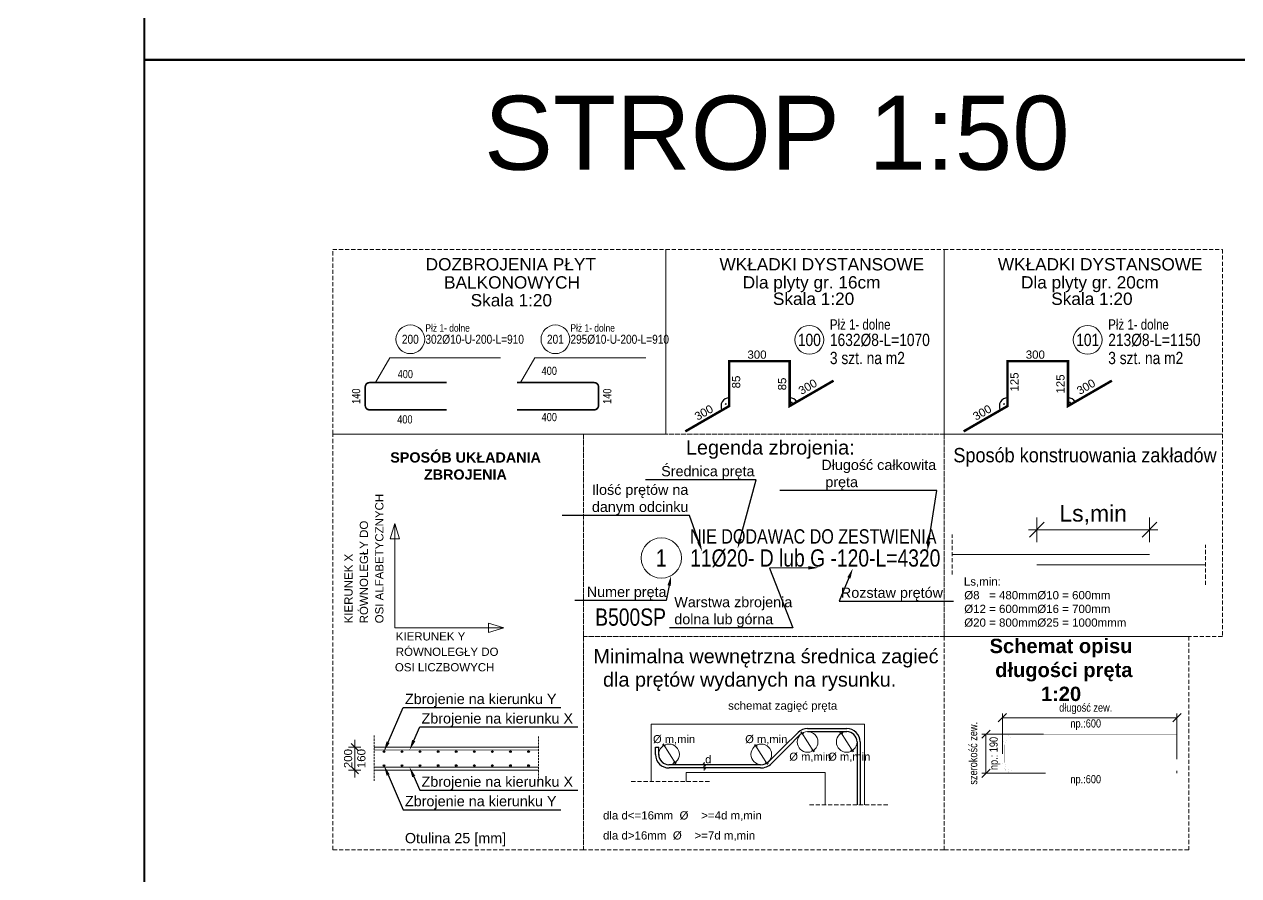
# Model space of a CAD drawing. Header units: millimetres. Extents: x 647 to 146539, y -131215 to 59.
# Drawn here: x 56480 to 71259, y -25116 to -14753 of the extents above; entities that cross this region are included whole.
import ezdxf
from ezdxf import colors
from ezdxf.entities.mleader import LeaderData, LeaderLine
from ezdxf.enums import TextEntityAlignment as Align
from ezdxf.math import Vec2, Vec3

# ---------------------------------------------------------------- set-up
doc = ezdxf.new("R2010")
doc.units = ezdxf.units.MM
doc.linetypes.add('DASHED', pattern=[0.75, 0.5, -0.25])
doc.linetypes.add('HIDDEN2', pattern=[0.1875, 0.125, -0.0625])
doc.layers.get('Defpoints').update_dxf_attribs({"color": 2, "lineweight": 50})
for name, color, linetype, lineweight in [('e-cad_cienkie', 4, 'Continuous', 9), ('e-cad_opisy', 2, 'Continuous', 18), ('e-cad_prety_widok', 1, 'Continuous', 40), ('e-cad_strzemiona', 6, 'Continuous', 25), ('G-Bloki', 221, 'Continuous', 5), ('G-Cienka', 4, 'Continuous', 9), ('G-Elementy konstrukcyjne', 1, 'Continuous', 40), ('G-Kreskowanie', 9, 'Continuous', 5), ('G-Obrys', 3, 'Continuous', 20), ('G-Opisy', 2, 'Continuous', 18), ('G-Przerywana', 8, 'DASHED', 15), ('G-Wymiary', 4, 'Continuous', 9)]:
    doc.layers.add(name, color=color, linetype=linetype, lineweight=lineweight)
doc.layers.add('e-cad_rzutnie', color=61, linetype='Continuous', lineweight=5, plot=False)
doc.layers.add('G-Prety', color=1, linetype='Continuous')
doc.layers.add('G-Pęty', color=1, linetype='Continuous')
doc.styles.add('Arial-GG', font='arial.ttf')
doc.styles.add('e-cad_1', font='arial.ttf')
doc.styles.get("Standard").update_dxf_attribs({"font": 'arial.ttf'})
doc.dimstyles.new('W-1 do 100-GG cm', dxfattribs={"dimscale": 100, "dimtxt": 2, "dimasz": 1.8, "dimexe": 1.5, "dimexo": 0, "dimgap": 0.6, "dimtad": 1, "dimdec": 1, "dimlfac": 0.1, "dimrnd": 0.5, "dimzin": 9, "dimtxsty": 'Arial-GG', "dimblk": 'OBLIQUE', "dimcen": 0, "dimdle": 1, "dimclrd": 4, "dimclre": 4, "dimclrt": 7, "dimadec": 0, "dimazin": 0, "dimtfac": 1, "dimtdec": 1, "dimtix": 1, "dimtmove": 0, "dimatfit": 0, "dimfxl": 1.5, "dimfxlon": 1, "dimlwd": -1, "dimlwe": -1, "dimarcsym": 0})
doc.dimstyles.new('W-1 do 50-GG mm', dxfattribs={"dimscale": 50, "dimtxt": 2, "dimasz": 1.8, "dimexe": 1.5, "dimexo": 0, "dimgap": 0.6, "dimtad": 1, "dimdec": 1, "dimrnd": 1, "dimtxsty": 'Arial-GG', "dimblk": 'OBLIQUE', "dimcen": 0, "dimdle": 1, "dimclrd": 4, "dimclre": 4, "dimclrt": 7, "dimadec": 1, "dimazin": 0, "dimtfac": 1, "dimtdec": 1, "dimtix": 1, "dimtmove": 0, "dimatfit": 2, "dimfxl": 1.5, "dimfxlon": 1, "dimlwd": -1, "dimlwe": -1, "dimarcsym": 0})

# ---------------------------------------------------------------- blocks, each defined once
blk = doc.blocks.new('_Oblique')
at = {"color": 0, "linetype": 'ByBlock', "lineweight": -2}
blk.add_line((-0.5, -0.5), (0.5, 0.5), dxfattribs=at)
blk = doc.blocks.new('*D677')
at = {"layer": 'Defpoints', "color": 0, "ltscale": 0.02, "transparency": 16777216}
for p in [(60502, -23550), (62737, -23550), (62737, -23830)]:
    blk.add_point(p, dxfattribs=at)
at = {"layer": 'G-Wymiary', "color": 4, "ltscale": 0.02, "transparency": 16777216}
for p, q in [((60502, -23550), (60502, -23460)), ((60577, -23550), (60427, -23550)), ((60502, -23830), (60502, -23550)), ((60577, -23830), (60427, -23830)), ((60502, -23830), (60502, -23920))]:
    blk.add_line(p, q, dxfattribs=at)
at = {"layer": 'G-Wymiary', "color": 4, "ltscale": 0.02, "transparency": 16777216, "xscale": 90, "yscale": 90, "zscale": 90}
for p, rotation in [((60502, -23550), 270), ((60502, -23830), 90)]:
    blk.add_blockref('_Oblique', p, dxfattribs=dict(at, rotation=rotation))
at = {"layer": 'G-Wymiary', "color": 7, "ltscale": 0.02, "transparency": 16777216, "char_height": 100, "rotation": 90, "style": 'Arial-GG'}
for s, insert, attachment_point in [('200', (60472, -23690), 8), ('160', (60532, -23690), 2)]:
    blk.add_mtext(s, dxfattribs=dict(at, insert=insert, attachment_point=attachment_point))
blk = doc.blocks.new('e-cad_ZelbetOpis_6')
blk.add_circle((5, 4.5), 3.5)
at = {"layer": 'e-cad_opisy', "style": 'e-cad_1', "width": 0.8}
blk.add_attdef('NR', text='', height=3, dxfattribs=at).set_placement((5, 3), align=Align.CENTER)
for tag, p in [('OPIS_1', (10, 3)), ('UWAGI', (10, -10))]:
    blk.add_attdef(tag, p, '', height=3, dxfattribs=at)
at = {"layer": 'e-cad_opisy', "style": 'e-cad_1', "width": 0.8, "flags": 1}
for tag, p in [('SREDNICA', (0, -20)), ('DLUGOSC', (0, -25)), ('SZT', (0, -30)), ('GATUNEK_STALI', (0, -35)), ('KLASA_STALI', (0, -40))]:
    blk.add_attdef(tag, p, '', height=3, dxfattribs=at)
at = {"layer": 'e-cad_rzutnie', "style": 'e-cad_1', "width": 0.8}
for tag, p, height in [('POZYCJA', (10, 7), 2.5), ('OPIS_2', (10, -6), 3)]:
    blk.add_attdef(tag, p, '', height=height, dxfattribs=at)
blk = doc.blocks.new('e-cad_ZelbetOpis_7')
blk.add_circle((5, 4.5), 3.5)
at = {"layer": 'e-cad_opisy', "style": 'e-cad_1', "width": 0.8}
blk.add_attdef('NR', text='', height=3, dxfattribs=at).set_placement((5, 3), align=Align.CENTER)
for tag, p in [('OPIS_1', (10, 3)), ('UWAGI', (10, -6))]:
    blk.add_attdef(tag, p, '', height=3, dxfattribs=at)
at = {"layer": 'e-cad_opisy', "style": 'e-cad_1', "width": 0.8, "flags": 1}
for tag, p in [('SREDNICA', (0, -15)), ('DLUGOSC', (0, -20)), ('SZT', (0, -25)), ('GATUNEK_STALI', (0, -30)), ('KLASA_STALI', (0, -35)), ('OPIS_2', (0, -40)), ('KOD', (0, -50)), ('HAK_1', (0, -55)), ('HAK_2', (0, -60)), ('A', (0, -65)), ('B', (0, -70)), ('C', (0, -75)), ('D', (0, -80)), ('E', (0, -85)), ('F', (0, -90)), ('R', (0, -95)), ('HAK_1_DLUGOSC', (0, -100)), ('HAK_2_DLUGOSC', (0, -105)), ('KIERUNEK', (0, -110))]:
    blk.add_attdef(tag, p, '', height=3, dxfattribs=at)
at = {"layer": 'e-cad_rzutnie', "style": 'e-cad_1', "width": 0.8}
blk.add_attdef('POZYCJA', (10, 7), '', height=2.5, dxfattribs=at)
blk = doc.blocks.new('*D678')
at = {"layer": 'Defpoints', "color": 0, "transparency": 16777216}
for p in [(70174, -20904), (70174, -21207), (68802, -21331)]:
    blk.add_point(p, dxfattribs=at)
at = {"layer": 'G-Wymiary', "color": 4, "transparency": 16777216}
for p, q in [((68802, -21054), (68802, -20754)), ((70174, -21054), (70174, -20754)), ((68702, -20904), (70274, -20904))]:
    blk.add_line(p, q, dxfattribs=at)
at = {"layer": 'G-Wymiary', "color": 4, "transparency": 16777216, "xscale": 180, "yscale": 180, "zscale": 180, "rotation": 180}
blk.add_blockref('_Oblique', (68802, -20904), dxfattribs=at)
at = {"layer": 'G-Wymiary', "color": 4, "transparency": 16777216, "xscale": 180, "yscale": 180, "zscale": 180}
blk.add_blockref('_Oblique', (70174, -20904), dxfattribs=at)
at = {"layer": 'G-Wymiary', "color": 7, "transparency": 16777216, "insert": (69488, -20724), "char_height": 200, "attachment_point": 5, "style": 'Arial-GG'}
blk.add_mtext('Ls,min', dxfattribs=at)

msp = doc.modelspace()

# ---------------------------------------------------------------- hatches: boundary and pattern name
at = {"layer": 'G-Kreskowanie', "ltscale": 2}
for points in [[(60866.83, -23605.16, 1), (60846.83, -23605.16, 1)], [(61086.83, -23605.16, 1), (61066.83, -23605.16, 1)], [(61306.83, -23605.16, 1), (61286.83, -23605.16, 1)], [(61526.83, -23605.16, 1), (61506.83, -23605.16, 1)], [(61746.83, -23605.16, 1), (61726.83, -23605.16, 1)], [(61966.83, -23605.16, 1), (61946.83, -23605.16, 1)], [(62186.83, -23605.16, 1), (62166.83, -23605.16, 1)], [(62406.83, -23605.16, 1), (62386.83, -23605.16, 1)], [(62626.83, -23605.16, 1), (62606.83, -23605.16, 1)], [(60866.83, -23775.16, 1), (60846.83, -23775.16, 1)], [(61086.83, -23775.16, 1), (61066.83, -23775.16, 1)], [(61306.83, -23775.16, 1), (61286.83, -23775.16, 1)], [(61526.83, -23775.16, 1), (61506.83, -23775.16, 1)], [(61746.83, -23775.16, 1), (61726.83, -23775.16, 1)], [(61966.83, -23775.16, 1), (61946.83, -23775.16, 1)], [(62186.83, -23775.16, 1), (62166.83, -23775.16, 1)], [(62406.83, -23775.16, 1), (62386.83, -23775.16, 1)], [(62626.83, -23775.16, 1), (62606.83, -23775.16, 1)]]:
    msp.add_hatch(color=256, dxfattribs=at).paths.add_polyline_path(points)

# ---------------------------------------------------------------- linework, layer by layer
at = {"layer": 'e-cad_cienkie', "ltscale": 2}
for points in [[(60753.07, -19114.51), (60928.07, -18811.4), (62277.09, -18811.4)], [(62518.42, -19114.51), (62693.42, -18811.4), (64042.44, -18811.4)]]:
    msp.add_lwpolyline(points, dxfattribs=at)
at = {"layer": 'e-cad_prety_widok', "ltscale": 4, "const_width": 30}
for points in [[(64524.32, -19707.94), (65059.09, -19399.19), (65059.09, -18852.36), (65794.09, -18852.36), (65794.09, -19399.19), (66328.86, -19090.44)], [(67911.48, -19707.94), (68446.25, -19399.19), (68446.25, -18852.36), (69181.25, -18852.36), (69181.25, -19399.19), (69716.02, -19090.44)]]:
    msp.add_lwpolyline(points, dxfattribs=at)
at = {"layer": 'e-cad_prety_widok', "ltscale": 2}
for points in [[(61620.17, -19444.51, 20, 20, 0), (60680.17, -19444.51, 20, 20, -0.41421356), (60630.17, -19394.51, 20, 20, 0), (60630.17, -19164.51, 20, 20, -0.41421356), (60680.17, -19114.51, 20, 20, 0), (61620.17, -19114.51, 0, 0, 0)], [(62477.95, -19444.51, 20, 20, 0), (63417.95, -19444.51, 20, 20, 0.41421356), (63467.95, -19394.51, 20, 20, 0), (63467.95, -19164.51, 20, 20, 0.41421356), (63417.95, -19114.51, 20, 20, 0), (62477.95, -19114.51, 0, 0, 0)]]:
    msp.add_lwpolyline(points, format="xyseb", dxfattribs=at)
at = {"layer": 'e-cad_strzemiona', "ltscale": 4}
for centre in [(65819.09, -19355.89), (69206.25, -19355.89), (65015.78, -19374.19), (68402.95, -19374.19)]:
    msp.add_circle(centre, 5, dxfattribs=at)
for centre, start, end in [((65059.09, -19399.19), 90, 210.000063), ((65794.09, -19399.19), 29.99998, 89.999948), ((68446.25, -19399.19), 90, 210.000063), ((69181.25, -19399.19), 29.99998, 89.999948)]:
    msp.add_arc(centre, 100, start, end, dxfattribs=at)
at = {"layer": 'G-Cienka'}
for p, q in [((60989.99, -20827.56), (60933.62, -21014.89)), ((60989.99, -20827.56), (60989.99, -22099.92)), ((60989.99, -22099.92), (62316.88, -22099.92)), ((62316.88, -22099.92), (62129.55, -22043.56)), ((62316.88, -22099.92), (62129.55, -22156.29)), ((66653.1, -23881.62), (66653.1, -24205.45))]:
    msp.add_line(p, q, dxfattribs=at)
at = {"layer": 'G-Cienka', "ltscale": 2}
for p, q in [((68333, -23243.03), (68433, -23143.03)), ((68383, -23630.53), (68383, -23143.03)), ((68383, -23193.03), (70508, -23193.03)), ((70458, -23243.03), (70558, -23143.03)), ((70508, -23697.52), (70508, -23143.03)), ((68133, -23443.03), (68233, -23343.03)), ((68883.33, -23393.03), (68133, -23393.03)), ((68183, -23393.03), (68183, -23868.98)), ((62736.83, -23550.16), (60736.83, -23550.16)), ((60736.83, -23830.16), (62736.83, -23830.16)), ((68133, -23918.98), (68233, -23818.98)), ((68907.84, -23868.98), (68133, -23868.98)), ((70508, -23868.03), (70508, -23838.03))]:
    msp.add_line(p, q, dxfattribs=at)
at = {"layer": 'G-Cienka', "linetype": 'ByBlock'}
for p, q in [((65925.38, -23376.91), (65966.61, -23386.21)), ((65936.01, -23365.77), (66013.07, -23487.69)), ((66090.13, -23609.61), (66013.07, -23487.69)), ((66401, -23376.91), (66442.23, -23386.21)), ((66411.63, -23365.77), (66488.69, -23487.69)), ((66565.75, -23609.61), (66488.69, -23487.69)), ((64243.4, -23522.09), (64284.64, -23531.39)), ((64254.04, -23510.95), (64331.09, -23632.87)), ((64408.15, -23754.79), (64331.09, -23632.87)), ((65360.98, -23527.85), (65402.22, -23537.15)), ((65371.62, -23516.71), (65448.68, -23638.63)), ((65525.74, -23760.55), (65448.68, -23638.63)), ((66059.53, -23589.17), (66100.77, -23598.46)), ((66535.15, -23589.17), (66576.39, -23598.46)), ((64377.55, -23734.35), (64418.79, -23743.65)), ((64770.85, -23780.48), (64740.96, -23750.58)), ((64770.85, -23819.34), (64740.96, -23789.44)), ((64755.9, -23784.21), (64755.9, -23735.64)), ((64755.9, -23804.39), (64755.9, -23765.53)), ((64755.9, -23785.71), (64755.9, -23834.28)), ((65495.14, -23740.11), (65536.38, -23749.4))]:
    msp.add_line(p, q, dxfattribs=at)
at = {"layer": 'G-Cienka', "ltscale": 2}
msp.add_lwpolyline([(60933.62, -21014.89), (61046.35, -21014.89), (60989.99, -20827.56), (60933.62, -21014.89)], dxfattribs=at)
msp.add_lwpolyline([(62129.55, -22156.29), (62129.55, -22043.56), (62316.88, -22099.92)], close=True, dxfattribs=at)
at = {"layer": 'G-Cienka', "ltscale": 2, "const_width": 0.5}
for points in [[(70508, -23868.03), (68518, -23868.03, -0.41421399), (68383, -23733.03), (68383, -23528.03, -0.4142131), (68518, -23393.03), (70508, -23393.03)], [(70508, -23838.03), (68518, -23838.03, -0.41421399), (68413, -23733.03), (68413, -23528.03, -0.4142131), (68518, -23423.03), (70508, -23423.03)]]:
    msp.add_lwpolyline(points, format="xyb", dxfattribs=at)
at = {"layer": 'G-Cienka', "linetype": 'Continuous'}
for centre in [(66013.07, -23487.69), (66488.69, -23487.69), (64326.5, -23638.72), (65448.68, -23638.63)]:
    msp.add_circle(centre, 125.55, dxfattribs=at)
at = {"layer": 'G-Elementy konstrukcyjne', "ltscale": 200}
msp.add_line((57939.15, -15183.38), (103895.11, -15183.38), dxfattribs=at)
msp.add_lwpolyline([(57939.15, -2778.12), (57939.15, -131215.41), (646.89, -131215.41), (646.89, 58.51), (41027.29, 58.51)], dxfattribs=at)
for points in [[(57939.15, -115592.55), (103895.11, -115592.55), (103895.11, -1864.3), (57939.15, -1864.3)], [(57939.15, -33171.92), (79582.65, -33171.92), (79582.65, -15183.38), (57939.15, -15183.38)]]:
    msp.add_lwpolyline(points, close=True, dxfattribs=at)
at = {"layer": 'G-Obrys', "linetype": 'Continuous'}
for p, q in [((64108.05, -23968.57), (64108.05, -23269.47)), ((66706.91, -23269.47), (66706.91, -24253.08)), ((64536.74, -23858.2), (64536.74, -23968.57)), ((66225.22, -23858.2), (64536.74, -23858.2)), ((66225.22, -24253.08), (66225.22, -23858.2))]:
    msp.add_line(p, q, dxfattribs=at)
at = {"layer": 'G-Obrys'}
msp.add_line((66706.91, -23269.47), (64108.05, -23269.47), dxfattribs=at)
at = {"layer": 'G-Prety', "linetype": 'Continuous'}
for p, q in [((66013.07, -23323.28), (66488.69, -23323.28)), ((65712.24, -23556.01), (65896.82, -23371.43)), ((65767.19, -23556.01), (65924.3, -23398.91)), ((66013.07, -23362.14), (66488.69, -23362.14)), ((66614.24, -23487.69), (66614.24, -24253.08)), ((66653.1, -23487.69), (66653.1, -24253.08)), ((64161.86, -23640.41), (64161.86, -23550.88)), ((64161.86, -23550.88), (64200.72, -23550.88)), ((64200.72, -23646.84), (64200.72, -23550.88)), ((65546.5, -23721.75), (65712.24, -23556.01)), ((65573.97, -23749.23), (65767.19, -23556.01)), ((65440.81, -23765.53), (64326.08, -23765.53)), ((65440.81, -23804.39), (64326.89, -23804.39))]:
    msp.add_line(p, q, dxfattribs=at)
for centre, radius, start, end in [((66013.07, -23487.69), 164.41, 90, 135), ((66488.69, -23487.69), 164.41, 0, 90), ((66488.69, -23487.69), 125.55, 0, 90), ((64326.89, -23639.98), 164.41, 180, 270), ((64326.08, -23639.98), 125.55, 180, 270.000839), ((64326.08, -23639.98), 125.36, 180, 270.000839), ((65440.81, -23616.07), 149.46, 270, 315), ((65440.81, -23616.07), 188.32, 270, 315)]:
    msp.add_arc(centre, radius, start, end, dxfattribs=at)
at = {"layer": 'G-Przerywana', "linetype": 'HIDDEN2', "ltscale": 200}
for p, q in [((60736.83, -23410.16), (60736.83, -23970.16)), ((62736.83, -23970.16), (62736.83, -23410.16))]:
    msp.add_line(p, q, dxfattribs=at)
at = {"layer": 'G-Przerywana', "ltscale": 100}
for p, q in [((63867.21, -23968.57), (64830.58, -23968.57)), ((66037.37, -24253.08), (67000.74, -24253.08))]:
    msp.add_line(p, q, dxfattribs=at)
for points in [[(60234.81, -17492.29), (64286.23, -17492.29), (64286.23, -19740.46), (60234.81, -19740.46)], [(64286.23, -17492.29), (67673.39, -17492.29), (67673.39, -19740.46), (64286.23, -19740.46)], [(67673.39, -17492.29), (71060.56, -17492.29), (71060.56, -19740.46), (67673.39, -19740.46)], [(60234.81, -19740.46), (63286.23, -19740.46), (63286.23, -24800.2), (60234.81, -24800.2)], [(63286.23, -19740.46), (67673.39, -19740.46), (67673.39, -22204.79), (63286.23, -22204.79)], [(71060.56, -22204.79), (67673.39, -22204.79), (67673.39, -19740.46), (71060.56, -19740.46)], [(63286.23, -22204.79), (67673.39, -22204.79), (67673.39, -24800.2), (63286.23, -24800.2)], [(67673.39, -22204.79), (70651.41, -22204.79), (70651.41, -24800.2), (67673.39, -24800.2)]]:
    msp.add_lwpolyline(points, close=True, dxfattribs=at)
for points in [[(67773.06, -21451.43), (67773.06, -20962.85)], [(70856.44, -21575.45), (70856.44, -21086.87)]]:
    msp.add_lwpolyline(points, dxfattribs=at)
at = {"layer": 'G-Pęty', "const_width": 12.5}
for points in [[(67773.06, -21207.14), (70174.48, -21207.14)], [(70856.44, -21331.16), (68802.24, -21331.16)]]:
    msp.add_lwpolyline(points, dxfattribs=at)
at = {"layer": 'G-Pęty', "ltscale": 2, "const_width": 10}
for points in [[(60736.83, -23585.16), (62736.83, -23585.16)], [(60736.83, -23795.16), (62736.83, -23795.16)]]:
    msp.add_lwpolyline(points, dxfattribs=at)
at = {"layer": 'G-Pęty', "ltscale": 2}
for centre in [(60856.83, -23605.16), (61076.83, -23605.16), (61296.83, -23605.16), (61516.83, -23605.16), (61736.83, -23605.16), (61956.83, -23605.16), (62176.83, -23605.16), (62396.83, -23605.16), (62616.83, -23605.16), (60856.83, -23775.16), (61076.83, -23775.16), (61296.83, -23775.16), (61516.83, -23775.16), (61736.83, -23775.16), (61956.83, -23775.16), (62176.83, -23775.16), (62396.83, -23775.16), (62616.83, -23775.16)]:
    msp.add_circle(centre, 10, dxfattribs=at)

# ---------------------------------------------------------------- block references
at = {"layer": 'G-Bloki', "ltscale": 2}
ref = msp.add_blockref('e-cad_ZelbetOpis_7', (60928.07, -18811.4), dxfattribs=dict(at, xscale=50, yscale=50, zscale=50))
ref.add_attrib('OPIS_1', '302%%c10-U-200-L=910', (61361.4, -18641.4), dxfattribs={"layer": 'e-cad_opisy', "height": 109.9956, "style": 'e-cad_1', "width": 0.8})
ref.add_attrib('NR', '200', dxfattribs={"layer": 'e-cad_opisy', "height": 109.996, "style": 'e-cad_1', "width": 0.8}).set_placement((61178.07, -18641.4), align=Align.CENTER)
ref.add_attrib('POZYCJA', 'Płż 1- dolne', (61361.4, -18494.74), dxfattribs={"layer": 'e-cad_rzutnie', "height": 91.663, "style": 'e-cad_1', "width": 0.8})
ref = msp.add_blockref('e-cad_ZelbetOpis_7', (62693.42, -18811.4), dxfattribs=dict(at, xscale=50, yscale=50, zscale=50))
ref.add_attrib('OPIS_1', '295%%c10-U-200-L=910', (63126.75, -18641.4), dxfattribs={"layer": 'e-cad_opisy', "height": 109.9956, "style": 'e-cad_1', "width": 0.8})
ref.add_attrib('NR', '201', dxfattribs={"layer": 'e-cad_opisy', "height": 109.996, "style": 'e-cad_1', "width": 0.8}).set_placement((62943.42, -18641.4), align=Align.CENTER)
ref.add_attrib('POZYCJA', 'Płż 1- dolne', (63126.75, -18494.74), dxfattribs={"layer": 'e-cad_rzutnie', "height": 91.663, "style": 'e-cad_1', "width": 0.8})
at = {"layer": 'G-Bloki', "ltscale": 4}
ref = msp.add_blockref('e-cad_ZelbetOpis_7', (65784.06, -18818.89), dxfattribs=dict(at, xscale=50, yscale=50, zscale=50))
ref.add_attrib('OPIS_1', '1632%%c8-L=1070', (66284.06, -18668.89), dxfattribs={"layer": 'e-cad_opisy', "height": 150, "style": 'e-cad_1', "width": 0.8})
ref.add_attrib('NR', '100', dxfattribs={"layer": 'e-cad_opisy', "height": 150, "style": 'e-cad_1', "width": 0.8}).set_placement((66034.06, -18668.89), align=Align.CENTER)
ref.add_attrib('POZYCJA', 'Płż 1- dolne', (66284.06, -18468.89), dxfattribs={"layer": 'e-cad_rzutnie', "height": 125, "style": 'e-cad_1', "width": 0.8})
ref.add_attrib('UWAGI', '3 szt. na m2', (66284.06, -18889.46), dxfattribs={"layer": 'e-cad_opisy', "height": 150, "style": 'e-cad_1', "width": 0.8})
ref = msp.add_blockref('e-cad_ZelbetOpis_7', (69171.23, -18818.89), dxfattribs=dict(at, xscale=50, yscale=50, zscale=50))
ref.add_attrib('OPIS_1', '213%%c8-L=1150', (69671.23, -18668.89), dxfattribs={"layer": 'e-cad_opisy', "height": 150, "style": 'e-cad_1', "width": 0.8})
ref.add_attrib('NR', '101', dxfattribs={"layer": 'e-cad_opisy', "height": 150, "style": 'e-cad_1', "width": 0.8}).set_placement((69421.23, -18668.89), align=Align.CENTER)
ref.add_attrib('POZYCJA', 'Płż 1- dolne', (69671.23, -18468.89), dxfattribs={"layer": 'e-cad_rzutnie', "height": 125, "style": 'e-cad_1', "width": 0.8})
ref.add_attrib('UWAGI', '3 szt. na m2', (69671.23, -18889.46), dxfattribs={"layer": 'e-cad_opisy', "height": 150, "style": 'e-cad_1', "width": 0.8})
at = {"layer": 'G-Bloki', "ltscale": 2}
ref = msp.add_blockref('e-cad_ZelbetOpis_6', (63882.59, -21563.48), dxfattribs=dict(at, xscale=70, yscale=70, zscale=70))
ref.add_attrib('OPIS_1', '11%%c20- D lub G -120-L=4320', (64582.59, -21353.48), dxfattribs={"layer": 'e-cad_opisy', "height": 210, "style": 'e-cad_1', "width": 0.8})
ref.add_attrib('OPIS_2', 'B500SP', (63428.03, -22072.96), dxfattribs={"layer": 'e-cad_rzutnie', "height": 210, "style": 'e-cad_1', "width": 0.8})
ref.add_attrib('NR', '1', dxfattribs={"layer": 'e-cad_opisy', "height": 210, "style": 'e-cad_1', "width": 0.8}).set_placement((64232.59, -21353.48), align=Align.CENTER)
ref.add_attrib('POZYCJA', 'NIE DODAWAC DO ZESTWIENIA', (64582.59, -21073.48), dxfattribs={"layer": 'e-cad_rzutnie', "height": 175, "style": 'e-cad_1', "width": 0.8})

# ---------------------------------------------------------------- texts
at = {"layer": 'e-cad_opisy', "ltscale": 4, "style": 'Arial-GG'}
for s, p in [('DOZBROJENIA PŁYT', (61364.54, -17748.75)), ('WKŁADKI DYSTANSOWE', (64940.37, -17748.75)), ('WKŁADKI DYSTANSOWE', (68327.54, -17748.75)), ('BALKONOWYCH', (61588.77, -17969.15)), ('Dla plyty gr. 16cm', (65222.79, -17968.41)), ('Dla plyty gr. 20cm', (68609.95, -17968.41)), ('Skala 1:20', (61912.53, -18186.09)), ('Skala 1:20', (65590.38, -18168.41)), ('Skala 1:20', (68977.54, -18168.41))]:
    msp.add_text(s, height=150, dxfattribs=at).set_placement(p)
for p in [(65397.03, -18773.02), (68784.19, -18773.02)]:
    msp.add_text('300', height=100, dxfattribs=at).set_placement(p, align=Align.MIDDLE_CENTER)
at = {"layer": 'e-cad_opisy', "ltscale": 2, "style": 'e-cad_1', "width": 0.8}
for s, rotation, p in [('400', 359.999985, (61117.11, -19009.84)), ('400', 359.999985, (62869.2, -18970.47)), ('140', 90, (60517.96, -19279.51)), ('140', 90, (63574.48, -19279.51)), ('400', 359.99997, (62869.2, -19533.51)), ('400', 359.999985, (61111.85, -19561.51))]:
    msp.add_text(s, height=100, rotation=rotation, dxfattribs=at).set_placement(p, align=Align.MIDDLE_CENTER)
at = {"layer": 'e-cad_opisy', "ltscale": 4, "style": 'Arial-GG'}
for s, rotation, p in [('85', 90, (65142.5, -19106.61)), ('85', 90, (65702.16, -19130.67)), ('125', 90, (68529.67, -19106.61)), ('125', 90, (69089.32, -19130.67)), ('300', 29.99998, (66013.56, -19164.47)), ('300', 29.99998, (69400.72, -19164.47)), ('300', 30.000063, (64749.79, -19477.94)), ('300', 30.000063, (68136.95, -19477.94))]:
    msp.add_text(s, height=100, rotation=rotation, dxfattribs=at).set_placement(p, align=Align.MIDDLE_CENTER)
at = {"layer": 'e-cad_opisy', "ltscale": 0.8, "style": 'e-cad_1', "width": 0.8}
for s, rotation, p in [('długość zew.', 359.999903, (69397.66, -23069.22)), ('szerokość zew.', 89.999903, (68027.11, -23625.46)), ('np.:600', 359.999903, (69397.66, -23262.17)), ('np.: 190', 89.999903, (68276.46, -23628.01)), ('np.:600', 359.999903, (69397.66, -23940.62))]:
    msp.add_text(s, height=100, rotation=rotation, dxfattribs=at).set_placement(p, align=Align.MIDDLE_CENTER)
at = {"layer": 'G-Opisy', "style": 'Arial-GG'}
for s, height, rotation, p in [('Legenda zbrojenia:', 172.8, 0.000009, (64532.19, -19989.35)), ('OSI ALFABETYCZNYCH', 100, 90, (60850.79, -22043.97)), ('RÓWNOLEGŁY DO', 100, 90, (60663.29, -22043.97)), ('KIERUNEK X', 100, 90, (60475.79, -22043.97)), ('Minimalna wewnętrzna średnica zagieć ', 172.8, 0.000009, (63407.17, -22530.12)), ('dla prętów wydanych na rysunku.', 172.8, 0.000009, (63523.18, -22814.58))]:
    msp.add_text(s, height=height, rotation=rotation, dxfattribs=at).set_placement(p)
at = {"layer": 'G-Opisy', "style": 'Arial-GG', "width": 0.9}
msp.add_text('Sposób konstruowania zakładów', height=175, dxfattribs=at).set_placement((69388.66, -20136.84), align=Align.BOTTOM_CENTER)
at = {"layer": 'G-Opisy', "style": 'Arial-GG'}
for s, p in [('KIERUNEK Y', (61001.39, -22252.33)), ('RÓWNOLEGŁY DO', (61001.39, -22439.83)), ('OSI LICZBOWYCH', (60990.37, -22628.65)), ('schemat zagięć pręta', (65045.92, -23094.89)), ('dla d<=16mm  %%C    >=4d m,min    ', (63522.6, -24431.39)), ('dla d>16mm  %%C    >=7d m,min   ', (63522.6, -24675.12))]:
    msp.add_text(s, height=100, dxfattribs=at).set_placement(p)
for s, p in [('%%C m,min', (64387.61, -23453.07)), ('%%C m,min', (65509.56, -23453.07)), ('d', (64804.2, -23698.37)), ('%%C m,min', (66046.53, -23666.29)), ('%%C m,min', (66519.49, -23666.29))]:
    msp.add_text(s, height=97.2, dxfattribs=at).set_placement(p, align=Align.MIDDLE_CENTER)
at = {"layer": 'G-Opisy', "color": 2, "insert": (42602.11, -16536.04), "char_height": 900, "width": 45955.9586, "attachment_point": 7, "style": 'Arial-GG'}
msp.add_mtext('\\pi19473;STROP 1:50', dxfattribs=at)
at = {"layer": 'G-Opisy', "attachment_point": 1, "style": 'Arial-GG'}
for s, insert, char_height, width in [('{\\fArial|b1|i0|c238|p34;\\W0.56089; \\W1;SPOSÓB UKŁADANIA \\P{\\W9.01344; }ZBROJENIA}', (60906.62, -19962.13), 125, 1881.0793), ('{\\fArial|b0|i0|c0|p34;\\W7.46573; }Ls,min: \\P{\\fArial|b0|i0|c0|p34;\\W7.58348; }Ø8   = 480mmØ10 = 600mm\\P{\\fArial|b0|i0|c0|p34;\\W7.58348; }Ø12 = 600mmØ16 = 700mm\\P{\\fArial|b0|i0|c0|p34;\\W7.58348; }Ø20 = 800mmØ25 = 1000mmm', (67624.89, -21484.43), 100, 3436.2895)]:
    msp.add_mtext(s, dxfattribs=dict(at, insert=insert, char_height=char_height, width=width))
at = {"layer": 'G-Opisy', "color": 2, "insert": (69096.92, -22611.88), "char_height": 175, "width": 3108.9959, "attachment_point": 5}
msp.add_mtext('{\\fArial|b1|i0|c238|p34;Schemat opisu\\P długości pręta\\P1:20}', dxfattribs=at)
at = {"layer": 'G-Wymiary', "color": 2, "ltscale": 2, "insert": (61111.83, -24595.41), "char_height": 125, "attachment_point": 1, "style": 'Arial-GG'}
msp.add_mtext('Otulina 25 [mm]', dxfattribs=at)

# ---------------------------------------------------------------- dimensions: what is measured, and where the dimension line sits
at = {"layer": 'G-Wymiary'}
dim = msp.add_linear_dim(base=(70174.48, -20903.88), p1=(68802.24, -21331.16), p2=(70174.48, -21207.14), text='Ls,min', dimstyle='W-1 do 100-GG cm', dxfattribs=at)
dim.commit()
dim.dimension.update_dxf_attribs({"geometry": '*D678', "text_midpoint": (69488.36, -20724.1)})
at = {"layer": 'G-Wymiary', "ltscale": 0.02}
dim = msp.add_linear_dim(base=(60502.33, -23550.16), p1=(62736.83, -23830.16), p2=(62736.83, -23550.16), angle=90, text='200\\X160', dimstyle='W-1 do 50-GG mm', dxfattribs=at)
dim.commit()
dim.dimension.update_dxf_attribs({"geometry": '*D677', "text_midpoint": (60502.33, -23690.16)})

# ---------------------------------------------------------------- leaders
at = {"layer": 'G-Wymiary', "ltscale": 2}
ml = msp.add_multileader_mtext('Standard', dxfattribs=at)
ml.set_content('Średnica pręta', color=2, style='Arial-GG')
ml.set_leader_properties(color=4)
ml.build(insert=Vec2(0, 0))
ml.multileader.update_dxf_attribs({"text_left_attachment_type": 5, "text_right_attachment_type": 5, "dogleg_length": 5, "arrow_head_size": 125})
ctx = ml.context
ctx.base_point, ctx.char_height, ctx.arrow_head_size, ctx.landing_gap_size, ctx.plane_origin = Vec3(64236.26, -20295.65), 125, 125, 10, Vec3(65161, -21134.48)
ctx.left_attachment, ctx.right_attachment, ctx.text_align_type = 5, 5, 2
notes = []
notes.append((ctx, [(0, (1, 1, 0), (65386.74, -20295.65), (-1, 0), 10, [(0, [(65161, -21134.48)], 0, [])])]))
ctx.mtext.insert, ctx.mtext.alignment, ctx.mtext.line_spacing_style, ctx.mtext.flow_direction = Vec3(65366.74, -20128.98), 3, 2, 5
ml = msp.add_multileader_mtext('Standard', dxfattribs=at)
ml.set_content('Długość całkowita\\P pręta', color=2, style='Arial-GG')
ml.set_leader_properties(color=4)
ml.build(insert=Vec2(0, 0))
ml.multileader.update_dxf_attribs({"text_left_attachment_type": 5, "text_right_attachment_type": 5, "dogleg_length": 5, "arrow_head_size": 125})
ctx = ml.context
ctx.base_point, ctx.char_height, ctx.arrow_head_size, ctx.landing_gap_size, ctx.plane_origin = Vec3(66170.1, -20427.76), 125, 125, 10, Vec3(67823.14, -20944.76)
ctx.left_attachment, ctx.right_attachment = 5, 5
notes.append((ctx, [(0, (1, 1, 0), (67586.81, -20427.76), (-1, 0), 20, [(0, [(67468.21, -21169.67)], 0, [])])]))
ctx.mtext.insert, ctx.mtext.line_spacing_style, ctx.mtext.flow_direction = Vec3(66180.1, -20052.76), 2, 5
ml = msp.add_multileader_mtext('Standard', dxfattribs=at)
ml.set_content('Ilość prętów na \\Pdanym odcinku', color=2, style='Arial-GG')
ml.set_leader_properties(color=4)
ml.build(insert=Vec2(0, 0))
ml.multileader.update_dxf_attribs({"text_left_attachment_type": 5, "text_right_attachment_type": 5, "dogleg_length": 5, "arrow_head_size": 125})
ctx = ml.context
ctx.base_point, ctx.char_height, ctx.arrow_head_size, ctx.landing_gap_size, ctx.plane_origin = Vec3(63377.56, -20729.95), 125, 125, 10, Vec3(64809.63, -21246.95)
ctx.left_attachment, ctx.right_attachment = 5, 5
notes.append((ctx, [(0, (1, 1, 0), (64573.59, -20729.95), (-1, 0), 20, [(0, [(64729.51, -21170.19)], 0, [])])]))
ctx.mtext.insert, ctx.mtext.line_spacing_style, ctx.mtext.flow_direction = Vec3(63387.56, -20354.95), 2, 5
ml = msp.add_multileader_mtext('Standard', dxfattribs=at)
ml.set_content('Warstwa zbrojenia\\Pdolna lub górna', color=2, style='Arial-GG')
ml.set_leader_properties(color=4)
ml.build(insert=Vec2(0, 0))
ml.multileader.update_dxf_attribs({"text_left_attachment_type": 5, "text_right_attachment_type": 5, "dogleg_length": 5, "arrow_head_size": 125})
ctx = ml.context
ctx.base_point, ctx.char_height, ctx.arrow_head_size, ctx.landing_gap_size, ctx.plane_origin = Vec3(64380.44, -22097.23), 125, 125, 10, Vec3(64346.8, -21696.73)
ctx.left_attachment, ctx.right_attachment = 5, 5
notes.append((ctx, [(1, (1, 1, 0), (65832.19, -22097.23), (-1, 0), 5, [(1, [(66147.76, -21367.38), (65549.2, -21372.28)], 0, [])])]))
ctx.mtext.insert, ctx.mtext.line_spacing_style, ctx.mtext.flow_direction = Vec3(64390.44, -21722.23), 2, 5
ml = msp.add_multileader_mtext('Standard', dxfattribs=at)
ml.set_content('Rozstaw prętów', color=2, style='Arial-GG')
ml.set_leader_properties(color=4)
ml.build(insert=Vec2(0, 0))
ml.multileader.update_dxf_attribs({"text_left_attachment_type": 5, "text_right_attachment_type": 5, "dogleg_length": 5, "arrow_head_size": 125})
ctx = ml.context
ctx.base_point, ctx.char_height, ctx.arrow_head_size, ctx.landing_gap_size, ctx.plane_origin = Vec3(66408.28, -21774.98), 125, 125, 10, Vec3(66173.78, -21374.48)
ctx.left_attachment, ctx.right_attachment = 5, 5
notes.append((ctx, [(0, (1, 1, 0), (66398.28, -21774.98), (1, 0), 10, [(0, [(66563.25, -21374.48)], 0, [])])]))
ctx.mtext.insert, ctx.mtext.line_spacing_style, ctx.mtext.flow_direction = Vec3(66418.28, -21608.32), 2, 5
ml = msp.add_multileader_mtext('Standard', dxfattribs=at)
ml.set_content('Numer pręta', color=2, style='Arial-GG')
ml.set_leader_properties(color=4)
ml.build(insert=Vec2(0, 0))
ml.multileader.update_dxf_attribs({"text_left_attachment_type": 5, "text_right_attachment_type": 5, "dogleg_length": 5, "arrow_head_size": 125})
ctx = ml.context
ctx.base_point, ctx.char_height, ctx.arrow_head_size, ctx.landing_gap_size, ctx.plane_origin = Vec3(63315.85, -21764.96), 125, 125, 10, Vec3(62804.76, -21364.46)
ctx.left_attachment, ctx.right_attachment = 5, 5
notes.append((ctx, [(0, (1, 1, 0), (64290.63, -21764.96), (-1, 0), 5, [(0, [(64352.52, -21462.68)], 0, [])])]))
ctx.mtext.insert, ctx.mtext.line_spacing_style, ctx.mtext.flow_direction = Vec3(63325.85, -21598.29), 2, 5
ml = msp.add_multileader_mtext('Standard', dxfattribs=at)
ml.set_content('Zbrojenie na kierunku Y', color=2, style='Arial-GG')
ml.set_leader_properties(color=4)
ml.build(insert=Vec2(0, 0))
ml.multileader.update_dxf_attribs({"text_left_attachment_type": 5, "text_right_attachment_type": 5, "dogleg_length": 5, "arrow_head_size": 125})
ctx = ml.context
ctx.base_point, ctx.char_height, ctx.arrow_head_size, ctx.landing_gap_size, ctx.plane_origin = Vec3(61102.83, -23068.16), 125, 125, 10, Vec3(60857.83, -23585.16)
ctx.left_attachment, ctx.right_attachment = 5, 5
notes.append((ctx, [(0, (1, 1, 0), (61092.83, -23068.16), (1, 0), 10, [(0, [(60856.83, -23605.16)], 0, [])])]))
ctx.mtext.insert, ctx.mtext.line_spacing_style, ctx.mtext.flow_direction = Vec3(61112.83, -22901.49), 2, 5
ml = msp.add_multileader_mtext('Standard', dxfattribs=at)
ml.set_content('Zbrojenie na kierunku X', color=2, style='Arial-GG')
ml.set_leader_properties(color=4)
ml.build(insert=Vec2(0, 0))
ml.multileader.update_dxf_attribs({"text_left_attachment_type": 5, "text_right_attachment_type": 5, "dogleg_length": 5, "arrow_head_size": 125})
ctx = ml.context
ctx.base_point, ctx.char_height, ctx.arrow_head_size, ctx.landing_gap_size, ctx.plane_origin = Vec3(61304.33, -23305.16), 125, 125, 10, Vec3(61170.33, -23605.16)
ctx.left_attachment, ctx.right_attachment = 5, 5
notes.append((ctx, [(0, (1, 1, 0), (61294.33, -23305.16), (1, 0), 10, [(0, [(61169.33, -23585.16)], 0, [])])]))
ctx.mtext.insert, ctx.mtext.line_spacing_style, ctx.mtext.flow_direction = Vec3(61314.33, -23138.49), 2, 5
ml = msp.add_multileader_mtext('Standard', dxfattribs=at)
ml.set_content('Zbrojenie na kierunku Y', color=2, style='Arial-GG')
ml.set_leader_properties(color=4)
ml.build(insert=Vec2(0, 0))
ml.multileader.update_dxf_attribs({"text_left_attachment_type": 5, "text_right_attachment_type": 5, "dogleg_length": 5, "arrow_head_size": 125})
ctx = ml.context
ctx.base_point, ctx.char_height, ctx.arrow_head_size, ctx.landing_gap_size, ctx.plane_origin = Vec3(61102.83, -24312.16), 125, 125, 10, Vec3(60857.83, -23795.16)
ctx.left_attachment, ctx.right_attachment = 5, 5
notes.append((ctx, [(0, (1, 1, 0), (61092.83, -24312.16), (1, 0), 10, [(0, [(60857.83, -23775.16)], 0, [])])]))
ctx.mtext.insert, ctx.mtext.line_spacing_style, ctx.mtext.flow_direction = Vec3(61112.83, -24145.49), 2, 5
ml = msp.add_multileader_mtext('Standard', dxfattribs=at)
ml.set_content('Zbrojenie na kierunku X', color=2, style='Arial-GG')
ml.set_leader_properties(color=4)
ml.build(insert=Vec2(0, 0))
ml.multileader.update_dxf_attribs({"text_left_attachment_type": 5, "text_right_attachment_type": 5, "dogleg_length": 5, "arrow_head_size": 125})
ctx = ml.context
ctx.base_point, ctx.char_height, ctx.arrow_head_size, ctx.landing_gap_size, ctx.plane_origin = Vec3(61304.33, -24075.16), 125, 125, 10, Vec3(61170.33, -23775.16)
ctx.left_attachment, ctx.right_attachment = 5, 5
notes.append((ctx, [(0, (1, 1, 0), (61294.33, -24075.16), (1, 0), 10, [(0, [(61168.87, -23795.16)], 0, [])])]))
ctx.mtext.insert, ctx.mtext.line_spacing_style, ctx.mtext.flow_direction = Vec3(61314.33, -23908.49), 2, 5
for ctx, leaders in notes:
    for number, flags, end, landing, length, lines in leaders:
        leader = LeaderData()
        leader.index, (leader.has_last_leader_line, leader.has_dogleg_vector, leader.attachment_direction) = number, flags
        leader.last_leader_point, leader.dogleg_vector, leader.dogleg_length = Vec3(end), Vec3(landing), length
        for number, points, colour, breaks in lines:
            line = LeaderLine()
            line.index, line.vertices, line.color, line.breaks = number, Vec3.list(points), colors.encode_raw_color(colour), breaks
            leader.lines.append(line)
        ctx.leaders.append(leader)

doc.saveas('drawing.dxf')
